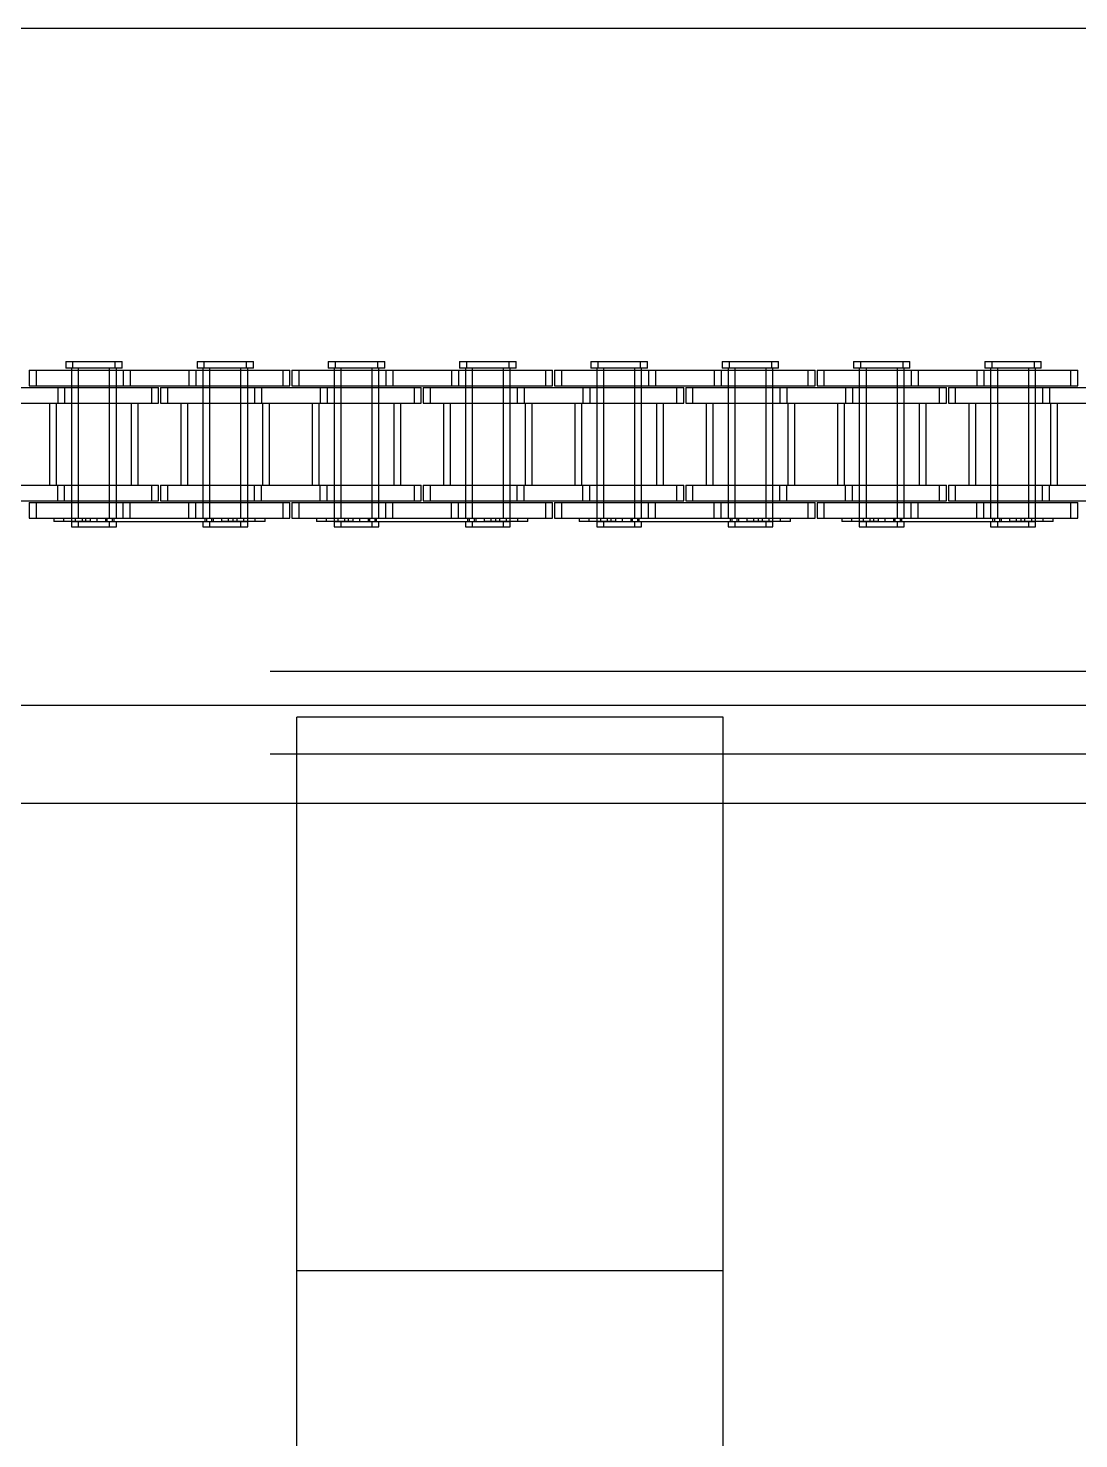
# Model space of a CAD drawing. Header units: metres. Extents: x 0 to 21025, y 0 to 14850.
# Drawn here: x 4942.5 to 5044.1, y 8985.2 to 9121.6 of the extents above; entities that cross this region are included whole.
import ezdxf

# ---------------------------------------------------------------- set-up
doc = ezdxf.new("R2010")
doc.units = ezdxf.units.M
doc.header["$LTSCALE"] = 25
doc.linetypes.add('HIDDEN2', pattern=[4.7625, 3.175, -1.5875])
for name, color, linetype in [('SL1', 8, 'Continuous'), ('SL4', 4, 'Continuous'), ('ST1', 7, 'HIDDEN2')]:
    doc.layers.add(name, color=color, linetype=linetype)

msp = doc.modelspace()

# ---------------------------------------------------------------- linework, layer by layer
at = {"layer": 'SL1'}
for p, q in [((4968.482, 8572.813), (4968.482, 9054.954)), ((5009.718, 9054.954), (4968.482, 9054.954)), ((5009.718, 8572.813), (5009.718, 9054.954)), ((5009.718, 9001.418), (4968.482, 9001.418))]:
    msp.add_line(p, q, dxfattribs=at)
at = {"layer": 'SL4'}
for p, q in [((4878.736, 9121.619), (5668.493, 9121.619)), ((4878.736, 9056.144), (5668.499, 9056.144)), ((5828.739, 9046.619), (4878.736, 9046.619))]:
    msp.add_line(p, q, dxfattribs=at)
at = {"layer": 'ST1'}
for p, q in [((4942.615, 9088.541), (4951.71, 9088.541)), ((4942.615, 9088.541), (4942.615, 9087.021)), ((4943.27, 9088.541), (4943.27, 9087.021)), ((4946.136, 9089.384), (4950.933, 9089.384)), ((4946.136, 9089.384), (4946.136, 9088.725)), ((4950.933, 9088.725), (4946.136, 9088.725)), ((4946.69, 9088.725), (4946.69, 9074.227)), ((4946.69, 9088.541), (4946.69, 9087.021)), ((4946.791, 9089.384), (4946.791, 9088.725)), ((4947.345, 9088.725), (4947.345, 9074.227)), ((4947.345, 9088.541), (4947.345, 9087.021)), ((4950.38, 9074.227), (4950.38, 9088.725)), ((4950.38, 9087.021), (4950.38, 9088.541)), ((4950.933, 9089.384), (4951.588, 9089.384)), ((4950.933, 9088.725), (4950.933, 9089.384)), ((4951.588, 9088.725), (4950.933, 9088.725)), ((4951.035, 9074.227), (4951.035, 9088.725)), ((4951.035, 9087.021), (4951.035, 9088.541)), ((4951.588, 9088.725), (4951.588, 9089.384)), ((4951.71, 9088.541), (4951.71, 9087.021)), ((4951.71, 9088.541), (4958.06, 9088.541)), ((4952.365, 9088.541), (4952.365, 9087.021)), ((4958.06, 9088.541), (4958.06, 9087.021)), ((4958.06, 9088.541), (4967.155, 9088.541)), ((4958.715, 9088.541), (4958.715, 9087.021)), ((4958.836, 9089.384), (4963.633, 9089.384)), ((4958.836, 9089.384), (4958.836, 9088.725)), ((4963.633, 9088.725), (4958.836, 9088.725)), ((4959.39, 9088.725), (4959.39, 9074.227)), ((4959.39, 9088.541), (4959.39, 9087.021)), ((4959.491, 9089.384), (4959.491, 9088.725)), ((4960.045, 9088.725), (4960.045, 9074.227)), ((4960.045, 9088.541), (4960.045, 9087.021)), ((4963.08, 9074.227), (4963.08, 9088.725)), ((4963.08, 9087.021), (4963.08, 9088.541)), ((4963.633, 9089.384), (4964.288, 9089.384)), ((4963.633, 9088.725), (4963.633, 9089.384)), ((4964.288, 9088.725), (4963.633, 9088.725)), ((4963.735, 9074.227), (4963.735, 9088.725)), ((4963.735, 9087.021), (4963.735, 9088.541)), ((4964.288, 9088.725), (4964.288, 9089.384)), ((4967.155, 9088.541), (4967.81, 9088.541)), ((4967.155, 9087.021), (4967.155, 9088.541)), ((4967.81, 9087.021), (4967.81, 9088.541)), ((4968.015, 9088.541), (4977.11, 9088.541)), ((4968.015, 9088.541), (4968.015, 9087.021)), ((4968.67, 9088.541), (4968.67, 9087.021)), ((4971.536, 9089.384), (4976.333, 9089.384)), ((4971.536, 9089.384), (4971.536, 9088.725)), ((4976.333, 9088.725), (4971.536, 9088.725)), ((4972.09, 9088.725), (4972.09, 9074.227)), ((4972.09, 9088.541), (4972.09, 9087.021)), ((4972.191, 9089.384), (4972.191, 9088.725)), ((4972.745, 9088.725), (4972.745, 9074.227)), ((4972.745, 9088.541), (4972.745, 9087.021)), ((4975.78, 9074.227), (4975.78, 9088.725)), ((4975.78, 9087.021), (4975.78, 9088.541)), ((4976.333, 9089.384), (4976.988, 9089.384)), ((4976.333, 9088.725), (4976.333, 9089.384)), ((4976.988, 9088.725), (4976.333, 9088.725)), ((4976.435, 9074.227), (4976.435, 9088.725)), ((4976.435, 9087.021), (4976.435, 9088.541)), ((4976.988, 9088.725), (4976.988, 9089.384)), ((4977.11, 9088.541), (4977.11, 9087.021)), ((4977.11, 9088.541), (4983.46, 9088.541)), ((4977.765, 9088.541), (4977.765, 9087.021)), ((4983.46, 9088.541), (4983.46, 9087.021)), ((4983.46, 9088.541), (4992.555, 9088.541)), ((4984.115, 9088.541), (4984.115, 9087.021)), ((4984.236, 9089.384), (4989.033, 9089.384)), ((4984.236, 9089.384), (4984.236, 9088.725)), ((4989.033, 9088.725), (4984.236, 9088.725)), ((4984.79, 9088.725), (4984.79, 9074.227)), ((4984.79, 9088.541), (4984.79, 9087.021)), ((4984.891, 9089.384), (4984.891, 9088.725)), ((4985.445, 9088.725), (4985.445, 9074.227)), ((4985.445, 9088.541), (4985.445, 9087.021)), ((4988.48, 9074.227), (4988.48, 9088.725)), ((4988.48, 9087.021), (4988.48, 9088.541)), ((4989.033, 9089.384), (4989.688, 9089.384)), ((4989.033, 9088.725), (4989.033, 9089.384)), ((4989.688, 9088.725), (4989.033, 9088.725)), ((4989.135, 9074.227), (4989.135, 9088.725)), ((4989.135, 9087.021), (4989.135, 9088.541)), ((4989.688, 9088.725), (4989.688, 9089.384)), ((4992.555, 9088.541), (4993.21, 9088.541)), ((4992.555, 9087.021), (4992.555, 9088.541)), ((4993.21, 9087.021), (4993.21, 9088.541)), ((4993.415, 9088.541), (5002.51, 9088.541)), ((4993.415, 9088.541), (4993.415, 9087.021)), ((4994.07, 9088.541), (4994.07, 9087.021)), ((4996.936, 9089.384), (5001.733, 9089.384)), ((4996.936, 9089.384), (4996.936, 9088.725)), ((5001.733, 9088.725), (4996.936, 9088.725)), ((4997.49, 9088.725), (4997.49, 9074.227)), ((4997.49, 9088.541), (4997.49, 9087.021)), ((4997.591, 9089.384), (4997.591, 9088.725)), ((4998.145, 9088.725), (4998.145, 9074.227)), ((4998.145, 9088.541), (4998.145, 9087.021)), ((5001.18, 9074.227), (5001.18, 9088.725)), ((5001.18, 9087.021), (5001.18, 9088.541)), ((5001.733, 9089.384), (5002.388, 9089.384)), ((5001.733, 9088.725), (5001.733, 9089.384)), ((5002.388, 9088.725), (5001.733, 9088.725)), ((5001.835, 9074.227), (5001.835, 9088.725)), ((5001.835, 9087.021), (5001.835, 9088.541)), ((5002.388, 9088.725), (5002.388, 9089.384)), ((5002.51, 9088.541), (5002.51, 9087.021)), ((5002.51, 9088.541), (5008.86, 9088.541)), ((5003.165, 9088.541), (5003.165, 9087.021)), ((5008.86, 9088.541), (5008.86, 9087.021)), ((5008.86, 9088.541), (5017.955, 9088.541)), ((5009.515, 9088.541), (5009.515, 9087.021)), ((5009.636, 9089.384), (5014.433, 9089.384)), ((5009.636, 9089.384), (5009.636, 9088.725)), ((5014.433, 9088.725), (5009.636, 9088.725)), ((5010.189, 9088.725), (5010.189, 9074.227)), ((5010.189, 9088.541), (5010.189, 9087.021)), ((5010.291, 9089.384), (5010.291, 9088.725)), ((5010.845, 9088.725), (5010.845, 9074.227)), ((5010.845, 9088.541), (5010.845, 9087.021)), ((5013.879, 9074.227), (5013.879, 9088.725)), ((5013.879, 9087.021), (5013.879, 9088.541)), ((5014.433, 9089.384), (5015.088, 9089.384)), ((5014.433, 9088.725), (5014.433, 9089.384)), ((5015.088, 9088.725), (5014.433, 9088.725)), ((5014.535, 9074.227), (5014.535, 9088.725)), ((5014.535, 9087.021), (5014.535, 9088.541)), ((5015.088, 9088.725), (5015.088, 9089.384)), ((5017.955, 9088.541), (5018.61, 9088.541)), ((5017.955, 9087.021), (5017.955, 9088.541)), ((5018.61, 9087.021), (5018.61, 9088.541)), ((5018.814, 9088.541), (5027.909, 9088.541)), ((5018.814, 9088.541), (5018.814, 9087.021)), ((5019.47, 9088.541), (5019.47, 9087.021)), ((5022.336, 9089.384), (5027.133, 9089.384)), ((5022.336, 9089.384), (5022.336, 9088.725)), ((5027.133, 9088.725), (5022.336, 9088.725)), ((5022.889, 9088.725), (5022.889, 9074.227)), ((5022.889, 9088.541), (5022.889, 9087.021)), ((5022.991, 9089.384), (5022.991, 9088.725)), ((5023.545, 9088.725), (5023.545, 9074.227)), ((5023.545, 9088.541), (5023.545, 9087.021)), ((5026.579, 9074.227), (5026.579, 9088.725)), ((5026.579, 9087.021), (5026.579, 9088.541)), ((5027.133, 9089.384), (5027.788, 9089.384)), ((5027.133, 9088.725), (5027.133, 9089.384)), ((5027.788, 9088.725), (5027.133, 9088.725)), ((5027.235, 9074.227), (5027.235, 9088.725)), ((5027.235, 9087.021), (5027.235, 9088.541)), ((5027.788, 9088.725), (5027.788, 9089.384)), ((5027.909, 9088.541), (5027.909, 9087.021)), ((5027.909, 9088.541), (5034.259, 9088.541)), ((5028.565, 9088.541), (5028.565, 9087.021)), ((5034.259, 9088.541), (5034.259, 9087.021)), ((5034.259, 9088.541), (5043.354, 9088.541)), ((5034.915, 9088.541), (5034.915, 9087.021)), ((5035.036, 9089.384), (5039.833, 9089.384)), ((5035.036, 9089.384), (5035.036, 9088.725)), ((5039.833, 9088.725), (5035.036, 9088.725)), ((5035.589, 9088.725), (5035.589, 9074.227)), ((5035.589, 9088.541), (5035.589, 9087.021)), ((5035.691, 9089.384), (5035.691, 9088.725)), ((5036.245, 9088.725), (5036.245, 9074.227)), ((5036.245, 9088.541), (5036.245, 9087.021)), ((5039.279, 9074.227), (5039.279, 9088.725)), ((5039.279, 9087.021), (5039.279, 9088.541)), ((5039.833, 9089.384), (5040.488, 9089.384)), ((5039.833, 9088.725), (5039.833, 9089.384)), ((5040.488, 9088.725), (5039.833, 9088.725)), ((5039.935, 9074.227), (5039.935, 9088.725)), ((5039.935, 9087.021), (5039.935, 9088.541)), ((5040.488, 9088.725), (5040.488, 9089.384)), ((5043.354, 9088.541), (5044.01, 9088.541)), ((5043.354, 9087.021), (5043.354, 9088.541)), ((5044.01, 9087.021), (5044.01, 9088.541)), ((4942.615, 9087.021), (4951.71, 9087.021)), ((4951.71, 9087.021), (4958.06, 9087.021)), ((4958.06, 9087.021), (4967.155, 9087.021)), ((4967.155, 9087.021), (4967.81, 9087.021)), ((4968.015, 9087.021), (4977.11, 9087.021)), ((4977.11, 9087.021), (4983.46, 9087.021)), ((4983.46, 9087.021), (4992.555, 9087.021)), ((4992.555, 9087.021), (4993.21, 9087.021)), ((4993.415, 9087.021), (5002.51, 9087.021)), ((5002.51, 9087.021), (5008.86, 9087.021)), ((5008.86, 9087.021), (5017.955, 9087.021)), ((5017.955, 9087.021), (5018.61, 9087.021)), ((5018.814, 9087.021), (5027.909, 9087.021)), ((5027.909, 9087.021), (5034.259, 9087.021)), ((5034.259, 9087.021), (5043.354, 9087.021)), ((5043.354, 9087.021), (5044.01, 9087.021)), ((4939.01, 9086.869), (4945.36, 9086.869)), ((4945.36, 9086.869), (4945.36, 9085.349)), ((4945.36, 9086.869), (4954.455, 9086.869)), ((4946.015, 9086.869), (4946.015, 9085.349)), ((4946.69, 9086.869), (4946.69, 9085.349)), ((4947.345, 9086.869), (4947.345, 9085.349)), ((4950.38, 9085.349), (4950.38, 9086.869)), ((4951.035, 9085.349), (4951.035, 9086.869)), ((4954.455, 9086.869), (4955.11, 9086.869)), ((4954.455, 9085.349), (4954.455, 9086.869)), ((4955.11, 9085.349), (4955.11, 9086.869)), ((4955.315, 9086.869), (4964.41, 9086.869)), ((4955.315, 9086.869), (4955.315, 9085.349)), ((4955.97, 9086.869), (4955.97, 9085.349)), ((4959.39, 9086.869), (4959.39, 9085.349)), ((4960.045, 9086.869), (4960.045, 9085.349)), ((4963.08, 9085.349), (4963.08, 9086.869)), ((4963.735, 9085.349), (4963.735, 9086.869)), ((4964.41, 9086.869), (4964.41, 9085.349)), ((4964.41, 9086.869), (4970.76, 9086.869)), ((4965.065, 9086.869), (4965.065, 9085.349)), ((4970.76, 9086.869), (4970.76, 9085.349)), ((4970.76, 9086.869), (4979.855, 9086.869)), ((4971.415, 9086.869), (4971.415, 9085.349)), ((4972.09, 9086.869), (4972.09, 9085.349)), ((4972.745, 9086.869), (4972.745, 9085.349)), ((4975.78, 9085.349), (4975.78, 9086.869)), ((4976.435, 9085.349), (4976.435, 9086.869)), ((4979.855, 9086.869), (4980.51, 9086.869)), ((4979.855, 9085.349), (4979.855, 9086.869)), ((4980.51, 9085.349), (4980.51, 9086.869)), ((4980.715, 9086.869), (4989.81, 9086.869)), ((4980.715, 9086.869), (4980.715, 9085.349)), ((4981.37, 9086.869), (4981.37, 9085.349)), ((4984.79, 9086.869), (4984.79, 9085.349)), ((4985.445, 9086.869), (4985.445, 9085.349)), ((4988.48, 9085.349), (4988.48, 9086.869)), ((4989.135, 9085.349), (4989.135, 9086.869)), ((4989.81, 9086.869), (4989.81, 9085.349)), ((4989.81, 9086.869), (4996.16, 9086.869)), ((4990.465, 9086.869), (4990.465, 9085.349)), ((4996.16, 9086.869), (4996.16, 9085.349)), ((4996.16, 9086.869), (5005.255, 9086.869)), ((4996.815, 9086.869), (4996.815, 9085.349)), ((4997.49, 9086.869), (4997.49, 9085.349)), ((4998.145, 9086.869), (4998.145, 9085.349)), ((5001.18, 9085.349), (5001.18, 9086.869)), ((5001.835, 9085.349), (5001.835, 9086.869)), ((5005.255, 9086.869), (5005.91, 9086.869)), ((5005.255, 9085.349), (5005.255, 9086.869)), ((5005.91, 9085.349), (5005.91, 9086.869)), ((5006.114, 9086.869), (5015.209, 9086.869)), ((5006.114, 9086.869), (5006.114, 9085.349)), ((5006.77, 9086.869), (5006.77, 9085.349)), ((5010.189, 9086.869), (5010.189, 9085.349)), ((5010.845, 9086.869), (5010.845, 9085.349)), ((5013.879, 9085.349), (5013.879, 9086.869)), ((5014.535, 9085.349), (5014.535, 9086.869)), ((5015.209, 9086.869), (5015.209, 9085.349)), ((5015.209, 9086.869), (5021.559, 9086.869)), ((5015.865, 9086.869), (5015.865, 9085.349)), ((5021.559, 9086.869), (5021.559, 9085.349)), ((5021.559, 9086.869), (5030.654, 9086.869)), ((5022.215, 9086.869), (5022.215, 9085.349)), ((5022.889, 9086.869), (5022.889, 9085.349)), ((5023.545, 9086.869), (5023.545, 9085.349)), ((5026.579, 9085.349), (5026.579, 9086.869)), ((5027.235, 9085.349), (5027.235, 9086.869)), ((5030.654, 9086.869), (5031.31, 9086.869)), ((5030.654, 9085.349), (5030.654, 9086.869)), ((5031.31, 9085.349), (5031.31, 9086.869)), ((5031.514, 9086.869), (5040.609, 9086.869)), ((5031.514, 9086.869), (5031.514, 9085.349)), ((5032.17, 9086.869), (5032.17, 9085.349)), ((5035.589, 9086.869), (5035.589, 9085.349)), ((5036.245, 9086.869), (5036.245, 9085.349)), ((5039.279, 9085.349), (5039.279, 9086.869)), ((5039.935, 9085.349), (5039.935, 9086.869)), ((5040.609, 9086.869), (5040.609, 9085.349)), ((5040.609, 9086.869), (5046.959, 9086.869)), ((5041.265, 9086.869), (5041.265, 9085.349)), ((4939.01, 9085.349), (4945.36, 9085.349)), ((4944.575, 9085.349), (4944.575, 9077.419)), ((4945.23, 9085.349), (4945.23, 9077.419)), ((4945.36, 9085.349), (4954.455, 9085.349)), ((4946.69, 9085.349), (4946.69, 9077.419)), ((4947.345, 9085.349), (4947.345, 9077.419)), ((4950.38, 9077.419), (4950.38, 9085.349)), ((4951.035, 9077.419), (4951.035, 9085.349)), ((4952.495, 9077.419), (4952.495, 9085.349)), ((4953.15, 9077.419), (4953.15, 9085.349)), ((4954.455, 9085.349), (4955.11, 9085.349)), ((4955.315, 9085.349), (4964.41, 9085.349)), ((4957.275, 9085.349), (4957.275, 9077.419)), ((4957.93, 9085.349), (4957.93, 9077.419)), ((4959.39, 9085.349), (4959.39, 9077.419)), ((4960.045, 9085.349), (4960.045, 9077.419)), ((4963.08, 9077.419), (4963.08, 9085.349)), ((4963.735, 9077.419), (4963.735, 9085.349)), ((4964.41, 9085.349), (4970.76, 9085.349)), ((4965.195, 9077.419), (4965.195, 9085.349)), ((4965.85, 9077.419), (4965.85, 9085.349)), ((4969.975, 9085.349), (4969.975, 9077.419)), ((4970.63, 9085.349), (4970.63, 9077.419)), ((4970.76, 9085.349), (4979.855, 9085.349)), ((4972.09, 9085.349), (4972.09, 9077.419)), ((4972.745, 9085.349), (4972.745, 9077.419)), ((4975.78, 9077.419), (4975.78, 9085.349)), ((4976.435, 9077.419), (4976.435, 9085.349)), ((4977.895, 9077.419), (4977.895, 9085.349)), ((4978.55, 9077.419), (4978.55, 9085.349)), ((4979.855, 9085.349), (4980.51, 9085.349)), ((4980.715, 9085.349), (4989.81, 9085.349)), ((4982.675, 9085.349), (4982.675, 9077.419)), ((4983.33, 9085.349), (4983.33, 9077.419)), ((4984.79, 9085.349), (4984.79, 9077.419)), ((4985.445, 9085.349), (4985.445, 9077.419)), ((4988.48, 9077.419), (4988.48, 9085.349)), ((4989.135, 9077.419), (4989.135, 9085.349)), ((4989.81, 9085.349), (4996.16, 9085.349)), ((4990.595, 9077.419), (4990.595, 9085.349)), ((4991.25, 9077.419), (4991.25, 9085.349)), ((4995.375, 9085.349), (4995.375, 9077.419)), ((4996.03, 9085.349), (4996.03, 9077.419)), ((4996.16, 9085.349), (5005.255, 9085.349)), ((4997.49, 9085.349), (4997.49, 9077.419)), ((4998.145, 9085.349), (4998.145, 9077.419)), ((5001.18, 9077.419), (5001.18, 9085.349)), ((5001.835, 9077.419), (5001.835, 9085.349)), ((5003.295, 9077.419), (5003.295, 9085.349)), ((5003.95, 9077.419), (5003.95, 9085.349)), ((5005.255, 9085.349), (5005.91, 9085.349)), ((5006.114, 9085.349), (5015.209, 9085.349)), ((5008.074, 9085.349), (5008.074, 9077.419)), ((5008.73, 9085.349), (5008.73, 9077.419)), ((5010.189, 9085.349), (5010.189, 9077.419)), ((5010.845, 9085.349), (5010.845, 9077.419)), ((5013.879, 9077.419), (5013.879, 9085.349)), ((5014.535, 9077.419), (5014.535, 9085.349)), ((5015.209, 9085.349), (5021.559, 9085.349)), ((5015.994, 9077.419), (5015.994, 9085.349)), ((5016.65, 9077.419), (5016.65, 9085.349)), ((5020.774, 9085.349), (5020.774, 9077.419)), ((5021.43, 9085.349), (5021.43, 9077.419)), ((5021.559, 9085.349), (5030.654, 9085.349)), ((5022.889, 9085.349), (5022.889, 9077.419)), ((5023.545, 9085.349), (5023.545, 9077.419)), ((5026.579, 9077.419), (5026.579, 9085.349)), ((5027.235, 9077.419), (5027.235, 9085.349)), ((5028.694, 9077.419), (5028.694, 9085.349)), ((5029.35, 9077.419), (5029.35, 9085.349)), ((5030.654, 9085.349), (5031.31, 9085.349)), ((5031.514, 9085.349), (5040.609, 9085.349)), ((5033.474, 9085.349), (5033.474, 9077.419)), ((5034.13, 9085.349), (5034.13, 9077.419)), ((5035.589, 9085.349), (5035.589, 9077.419)), ((5036.245, 9085.349), (5036.245, 9077.419)), ((5039.279, 9077.419), (5039.279, 9085.349)), ((5039.935, 9077.419), (5039.935, 9085.349)), ((5040.609, 9085.349), (5046.959, 9085.349)), ((5041.394, 9077.419), (5041.394, 9085.349)), ((5042.05, 9077.419), (5042.05, 9085.349)), ((4939.01, 9077.419), (4945.36, 9077.419)), ((4945.36, 9075.899), (4945.36, 9077.419)), ((4945.36, 9077.419), (4954.455, 9077.419)), ((4946.015, 9075.899), (4946.015, 9077.419)), ((4946.69, 9077.419), (4946.69, 9075.899)), ((4947.345, 9077.419), (4947.345, 9075.899)), ((4950.38, 9075.899), (4950.38, 9077.419)), ((4951.035, 9075.899), (4951.035, 9077.419)), ((4954.455, 9077.419), (4955.11, 9077.419)), ((4954.455, 9075.899), (4954.455, 9077.419)), ((4955.11, 9075.899), (4955.11, 9077.419)), ((4955.315, 9077.419), (4964.41, 9077.419)), ((4955.315, 9077.419), (4955.315, 9075.899)), ((4955.97, 9077.419), (4955.97, 9075.899)), ((4959.39, 9077.419), (4959.39, 9075.899)), ((4960.045, 9077.419), (4960.045, 9075.899)), ((4963.08, 9075.899), (4963.08, 9077.419)), ((4963.735, 9075.899), (4963.735, 9077.419)), ((4964.41, 9075.899), (4964.41, 9077.419)), ((4964.41, 9077.419), (4970.76, 9077.419)), ((4965.065, 9075.899), (4965.065, 9077.419)), ((4970.76, 9075.899), (4970.76, 9077.419)), ((4970.76, 9077.419), (4979.855, 9077.419)), ((4971.415, 9075.899), (4971.415, 9077.419)), ((4972.09, 9077.419), (4972.09, 9075.899)), ((4972.745, 9077.419), (4972.745, 9075.899)), ((4975.78, 9075.899), (4975.78, 9077.419)), ((4976.435, 9075.899), (4976.435, 9077.419)), ((4979.855, 9077.419), (4980.51, 9077.419)), ((4979.855, 9075.899), (4979.855, 9077.419)), ((4980.51, 9075.899), (4980.51, 9077.419)), ((4980.715, 9077.419), (4989.81, 9077.419)), ((4980.715, 9077.419), (4980.715, 9075.899)), ((4981.37, 9077.419), (4981.37, 9075.899)), ((4984.79, 9077.419), (4984.79, 9075.899)), ((4985.445, 9077.419), (4985.445, 9075.899)), ((4988.48, 9075.899), (4988.48, 9077.419)), ((4989.135, 9075.899), (4989.135, 9077.419)), ((4989.81, 9075.899), (4989.81, 9077.419)), ((4989.81, 9077.419), (4996.16, 9077.419)), ((4990.465, 9075.899), (4990.465, 9077.419)), ((4996.16, 9075.899), (4996.16, 9077.419)), ((4996.16, 9077.419), (5005.255, 9077.419)), ((4996.815, 9075.899), (4996.815, 9077.419)), ((4997.49, 9077.419), (4997.49, 9075.899)), ((4998.145, 9077.419), (4998.145, 9075.899)), ((5001.18, 9075.899), (5001.18, 9077.419)), ((5001.835, 9075.899), (5001.835, 9077.419)), ((5005.255, 9077.419), (5005.91, 9077.419)), ((5005.255, 9075.899), (5005.255, 9077.419)), ((5005.91, 9075.899), (5005.91, 9077.419)), ((5006.114, 9077.419), (5015.209, 9077.419)), ((5006.114, 9077.419), (5006.114, 9075.899)), ((5006.77, 9077.419), (5006.77, 9075.899)), ((5010.189, 9077.419), (5010.189, 9075.899)), ((5010.845, 9077.419), (5010.845, 9075.899)), ((5013.879, 9075.899), (5013.879, 9077.419)), ((5014.535, 9075.899), (5014.535, 9077.419)), ((5015.209, 9075.899), (5015.209, 9077.419)), ((5015.209, 9077.419), (5021.559, 9077.419)), ((5015.865, 9075.899), (5015.865, 9077.419)), ((5021.559, 9075.899), (5021.559, 9077.419)), ((5021.559, 9077.419), (5030.654, 9077.419)), ((5022.215, 9075.899), (5022.215, 9077.419)), ((5022.889, 9077.419), (5022.889, 9075.899)), ((5023.545, 9077.419), (5023.545, 9075.899)), ((5026.579, 9075.899), (5026.579, 9077.419)), ((5027.235, 9075.899), (5027.235, 9077.419)), ((5030.654, 9077.419), (5031.31, 9077.419)), ((5030.654, 9075.899), (5030.654, 9077.419)), ((5031.31, 9075.899), (5031.31, 9077.419)), ((5031.514, 9077.419), (5040.609, 9077.419)), ((5031.514, 9077.419), (5031.514, 9075.899)), ((5032.17, 9077.419), (5032.17, 9075.899)), ((5035.589, 9077.419), (5035.589, 9075.899)), ((5036.245, 9077.419), (5036.245, 9075.899)), ((5039.279, 9075.899), (5039.279, 9077.419)), ((5039.935, 9075.899), (5039.935, 9077.419)), ((5040.609, 9075.899), (5040.609, 9077.419)), ((5040.609, 9077.419), (5046.959, 9077.419)), ((5041.265, 9075.899), (5041.265, 9077.419)), ((4939.01, 9075.899), (4945.36, 9075.899)), ((4942.615, 9075.747), (4951.71, 9075.747)), ((4942.615, 9075.747), (4942.615, 9074.227)), ((4943.27, 9075.747), (4943.27, 9074.227)), ((4945.36, 9075.899), (4954.455, 9075.899)), ((4946.69, 9075.747), (4946.69, 9073.894)), ((4947.345, 9075.747), (4947.345, 9074.227)), ((4950.38, 9074.227), (4950.38, 9075.747)), ((4951.035, 9074.227), (4951.035, 9075.747)), ((4951.71, 9074.227), (4951.71, 9075.747)), ((4951.71, 9075.747), (4958.06, 9075.747)), ((4952.365, 9074.227), (4952.365, 9075.747)), ((4954.455, 9075.899), (4955.11, 9075.899)), ((4955.315, 9075.899), (4964.41, 9075.899)), ((4958.06, 9074.227), (4958.06, 9075.747)), ((4958.06, 9075.747), (4967.155, 9075.747)), ((4958.715, 9074.227), (4958.715, 9075.747)), ((4959.39, 9075.747), (4959.39, 9074.227)), ((4960.045, 9075.747), (4960.045, 9074.227)), ((4963.08, 9074.227), (4963.08, 9075.747)), ((4963.735, 9073.894), (4963.735, 9075.747)), ((4964.41, 9075.899), (4970.76, 9075.899)), ((4967.155, 9075.747), (4967.81, 9075.747)), ((4967.155, 9074.227), (4967.155, 9075.747)), ((4967.81, 9074.227), (4967.81, 9075.747)), ((4968.015, 9075.747), (4977.11, 9075.747)), ((4968.015, 9075.747), (4968.015, 9074.227)), ((4968.67, 9075.747), (4968.67, 9074.227)), ((4970.76, 9075.899), (4979.855, 9075.899)), ((4972.09, 9075.747), (4972.09, 9073.894)), ((4972.745, 9075.747), (4972.745, 9074.227)), ((4975.78, 9074.227), (4975.78, 9075.747)), ((4976.435, 9074.227), (4976.435, 9075.747)), ((4977.11, 9074.227), (4977.11, 9075.747)), ((4977.11, 9075.747), (4983.46, 9075.747)), ((4977.765, 9074.227), (4977.765, 9075.747)), ((4979.855, 9075.899), (4980.51, 9075.899)), ((4980.715, 9075.899), (4989.81, 9075.899)), ((4983.46, 9074.227), (4983.46, 9075.747)), ((4983.46, 9075.747), (4992.555, 9075.747)), ((4984.115, 9074.227), (4984.115, 9075.747)), ((4984.79, 9075.747), (4984.79, 9074.227)), ((4985.445, 9075.747), (4985.445, 9074.227)), ((4988.48, 9074.227), (4988.48, 9075.747)), ((4989.135, 9073.894), (4989.135, 9075.747)), ((4989.81, 9075.899), (4996.16, 9075.899)), ((4992.555, 9075.747), (4993.21, 9075.747)), ((4992.555, 9074.227), (4992.555, 9075.747)), ((4993.21, 9074.227), (4993.21, 9075.747)), ((4993.415, 9075.747), (5002.51, 9075.747)), ((4993.415, 9075.747), (4993.415, 9074.227)), ((4994.07, 9075.747), (4994.07, 9074.227)), ((4996.16, 9075.899), (5005.255, 9075.899)), ((4997.49, 9075.747), (4997.49, 9073.894)), ((4998.145, 9075.747), (4998.145, 9074.227)), ((5001.18, 9074.227), (5001.18, 9075.747)), ((5001.835, 9074.227), (5001.835, 9075.747)), ((5002.51, 9074.227), (5002.51, 9075.747)), ((5002.51, 9075.747), (5008.86, 9075.747)), ((5003.165, 9074.227), (5003.165, 9075.747)), ((5005.255, 9075.899), (5005.91, 9075.899)), ((5006.114, 9075.899), (5015.209, 9075.899)), ((5008.86, 9074.227), (5008.86, 9075.747)), ((5008.86, 9075.747), (5017.955, 9075.747)), ((5009.515, 9074.227), (5009.515, 9075.747)), ((5010.189, 9075.747), (5010.189, 9074.227)), ((5010.845, 9075.747), (5010.845, 9074.227)), ((5013.879, 9074.227), (5013.879, 9075.747)), ((5014.535, 9073.894), (5014.535, 9075.747)), ((5015.209, 9075.899), (5021.559, 9075.899)), ((5017.955, 9075.747), (5018.61, 9075.747)), ((5017.955, 9074.227), (5017.955, 9075.747)), ((5018.61, 9074.227), (5018.61, 9075.747)), ((5018.814, 9075.747), (5027.909, 9075.747)), ((5018.814, 9075.747), (5018.814, 9074.227)), ((5019.47, 9075.747), (5019.47, 9074.227)), ((5021.559, 9075.899), (5030.654, 9075.899)), ((5022.889, 9075.747), (5022.889, 9073.894)), ((5023.545, 9075.747), (5023.545, 9074.227)), ((5026.579, 9074.227), (5026.579, 9075.747)), ((5027.235, 9074.227), (5027.235, 9075.747)), ((5027.909, 9074.227), (5027.909, 9075.747)), ((5027.909, 9075.747), (5034.259, 9075.747)), ((5028.565, 9074.227), (5028.565, 9075.747)), ((5030.654, 9075.899), (5031.31, 9075.899)), ((5031.514, 9075.899), (5040.609, 9075.899)), ((5034.259, 9074.227), (5034.259, 9075.747)), ((5034.259, 9075.747), (5043.354, 9075.747)), ((5034.915, 9074.227), (5034.915, 9075.747)), ((5035.589, 9075.747), (5035.589, 9074.227)), ((5036.245, 9075.747), (5036.245, 9074.227)), ((5039.279, 9074.227), (5039.279, 9075.747)), ((5039.935, 9073.894), (5039.935, 9075.747)), ((5040.609, 9075.899), (5046.959, 9075.899)), ((5043.354, 9075.747), (5044.01, 9075.747)), ((5043.354, 9074.227), (5043.354, 9075.747)), ((5044.01, 9074.227), (5044.01, 9075.747)), ((4942.615, 9074.227), (4951.71, 9074.227)), ((4944.983, 9074.227), (4944.983, 9073.894)), ((4948.535, 9073.894), (4944.983, 9073.894)), ((4945.959, 9073.894), (4945.959, 9074.227)), ((4950.38, 9073.858), (4946.69, 9073.858)), ((4946.69, 9073.858), (4946.69, 9073.384)), ((4946.69, 9073.384), (4950.38, 9073.384)), ((4947.059, 9074.227), (4947.059, 9073.858)), ((4947.345, 9073.858), (4947.345, 9073.384)), ((4947.714, 9074.227), (4947.714, 9073.858)), ((4948.083, 9073.894), (4948.083, 9074.227)), ((4948.535, 9073.894), (4948.535, 9074.227)), ((4948.535, 9073.894), (4961.235, 9073.894)), ((4949.19, 9073.894), (4949.19, 9074.227)), ((4950.011, 9073.858), (4950.011, 9074.227)), ((4950.154, 9073.894), (4950.154, 9074.227)), ((4951.035, 9073.858), (4950.38, 9073.858)), ((4950.38, 9073.384), (4950.38, 9073.858)), ((4950.38, 9073.384), (4951.035, 9073.384)), ((4950.666, 9073.858), (4950.666, 9074.227)), ((4950.809, 9073.894), (4950.809, 9074.227)), ((4951.035, 9073.384), (4951.035, 9073.858)), ((4951.71, 9074.227), (4958.06, 9074.227)), ((4958.06, 9074.227), (4967.155, 9074.227)), ((4963.08, 9073.858), (4959.39, 9073.858)), ((4959.39, 9073.858), (4959.39, 9073.384)), ((4959.39, 9073.384), (4963.08, 9073.384)), ((4959.616, 9073.894), (4959.616, 9074.227)), ((4959.759, 9074.227), (4959.759, 9073.858)), ((4960.045, 9073.858), (4960.045, 9073.384)), ((4960.271, 9073.894), (4960.271, 9074.227)), ((4960.414, 9074.227), (4960.414, 9073.858)), ((4961.235, 9073.894), (4961.235, 9074.227)), ((4964.465, 9073.894), (4961.235, 9073.894)), ((4961.89, 9073.894), (4961.89, 9074.227)), ((4962.342, 9073.894), (4962.342, 9074.227)), ((4962.711, 9073.858), (4962.711, 9074.227)), ((4963.735, 9073.858), (4963.08, 9073.858)), ((4963.08, 9073.384), (4963.08, 9073.858)), ((4963.08, 9073.384), (4963.735, 9073.384)), ((4963.366, 9073.858), (4963.366, 9074.227)), ((4963.735, 9073.384), (4963.735, 9073.858)), ((4964.465, 9073.894), (4964.465, 9074.227)), ((4965.442, 9073.894), (4964.465, 9073.894)), ((4965.442, 9073.894), (4965.442, 9074.227)), ((4967.155, 9074.227), (4967.81, 9074.227)), ((4968.015, 9074.227), (4977.11, 9074.227)), ((4970.383, 9074.227), (4970.383, 9073.894)), ((4973.935, 9073.894), (4970.383, 9073.894)), ((4971.359, 9073.894), (4971.359, 9074.227)), ((4975.78, 9073.858), (4972.09, 9073.858)), ((4972.09, 9073.858), (4972.09, 9073.384)), ((4972.09, 9073.384), (4975.78, 9073.384)), ((4972.459, 9074.227), (4972.459, 9073.858)), ((4972.745, 9073.858), (4972.745, 9073.384)), ((4973.114, 9074.227), (4973.114, 9073.858)), ((4973.483, 9073.894), (4973.483, 9074.227)), ((4973.935, 9073.894), (4973.935, 9074.227)), ((4973.935, 9073.894), (4986.635, 9073.894)), ((4974.59, 9073.894), (4974.59, 9074.227)), ((4975.411, 9073.858), (4975.411, 9074.227)), ((4975.554, 9073.894), (4975.554, 9074.227)), ((4976.435, 9073.858), (4975.78, 9073.858)), ((4975.78, 9073.384), (4975.78, 9073.858)), ((4975.78, 9073.384), (4976.435, 9073.384)), ((4976.066, 9073.858), (4976.066, 9074.227)), ((4976.209, 9073.894), (4976.209, 9074.227)), ((4976.435, 9073.384), (4976.435, 9073.858)), ((4977.11, 9074.227), (4983.46, 9074.227)), ((4983.46, 9074.227), (4992.555, 9074.227)), ((4988.48, 9073.858), (4984.79, 9073.858)), ((4984.79, 9073.858), (4984.79, 9073.384)), ((4984.79, 9073.384), (4988.48, 9073.384)), ((4985.016, 9073.894), (4985.016, 9074.227)), ((4985.159, 9074.227), (4985.159, 9073.858)), ((4985.445, 9073.858), (4985.445, 9073.384)), ((4985.671, 9073.894), (4985.671, 9074.227)), ((4985.814, 9074.227), (4985.814, 9073.858)), ((4986.635, 9073.894), (4986.635, 9074.227)), ((4989.865, 9073.894), (4986.635, 9073.894)), ((4987.29, 9073.894), (4987.29, 9074.227)), ((4987.742, 9073.894), (4987.742, 9074.227)), ((4988.111, 9073.858), (4988.111, 9074.227)), ((4989.135, 9073.858), (4988.48, 9073.858)), ((4988.48, 9073.384), (4988.48, 9073.858)), ((4988.48, 9073.384), (4989.135, 9073.384)), ((4988.766, 9073.858), (4988.766, 9074.227)), ((4989.135, 9073.384), (4989.135, 9073.858)), ((4989.865, 9073.894), (4989.865, 9074.227)), ((4990.842, 9073.894), (4989.865, 9073.894)), ((4990.842, 9073.894), (4990.842, 9074.227)), ((4992.555, 9074.227), (4993.21, 9074.227)), ((4993.415, 9074.227), (5002.51, 9074.227)), ((4995.783, 9074.227), (4995.783, 9073.894)), ((4999.335, 9073.894), (4995.783, 9073.894)), ((4996.759, 9073.894), (4996.759, 9074.227)), ((5001.18, 9073.858), (4997.49, 9073.858)), ((4997.49, 9073.858), (4997.49, 9073.384)), ((4997.49, 9073.384), (5001.18, 9073.384)), ((4997.859, 9074.227), (4997.859, 9073.858)), ((4998.145, 9073.858), (4998.145, 9073.384)), ((4998.514, 9074.227), (4998.514, 9073.858)), ((4998.883, 9073.894), (4998.883, 9074.227)), ((4999.335, 9073.894), (4999.335, 9074.227)), ((4999.335, 9073.894), (5012.035, 9073.894)), ((4999.99, 9073.894), (4999.99, 9074.227)), ((5000.811, 9073.858), (5000.811, 9074.227)), ((5000.954, 9073.894), (5000.954, 9074.227)), ((5001.835, 9073.858), (5001.18, 9073.858)), ((5001.18, 9073.384), (5001.18, 9073.858)), ((5001.18, 9073.384), (5001.835, 9073.384)), ((5001.466, 9073.858), (5001.466, 9074.227)), ((5001.609, 9073.894), (5001.609, 9074.227)), ((5001.835, 9073.384), (5001.835, 9073.858)), ((5002.51, 9074.227), (5008.86, 9074.227)), ((5008.86, 9074.227), (5017.955, 9074.227)), ((5013.879, 9073.858), (5010.189, 9073.858)), ((5010.189, 9073.858), (5010.189, 9073.384)), ((5010.189, 9073.384), (5013.879, 9073.384)), ((5010.415, 9073.894), (5010.415, 9074.227)), ((5010.559, 9074.227), (5010.559, 9073.858)), ((5010.845, 9073.858), (5010.845, 9073.384)), ((5011.071, 9073.894), (5011.071, 9074.227)), ((5011.214, 9074.227), (5011.214, 9073.858)), ((5012.035, 9073.894), (5012.035, 9074.227)), ((5015.265, 9073.894), (5012.035, 9073.894)), ((5012.69, 9073.894), (5012.69, 9074.227)), ((5013.142, 9073.894), (5013.142, 9074.227)), ((5013.511, 9073.858), (5013.511, 9074.227)), ((5014.535, 9073.858), (5013.879, 9073.858)), ((5013.879, 9073.384), (5013.879, 9073.858)), ((5013.879, 9073.384), (5014.535, 9073.384)), ((5014.166, 9073.858), (5014.166, 9074.227)), ((5014.535, 9073.384), (5014.535, 9073.858)), ((5015.265, 9073.894), (5015.265, 9074.227)), ((5016.242, 9073.894), (5015.265, 9073.894)), ((5016.242, 9073.894), (5016.242, 9074.227)), ((5017.955, 9074.227), (5018.61, 9074.227)), ((5018.814, 9074.227), (5027.909, 9074.227)), ((5021.182, 9074.227), (5021.182, 9073.894)), ((5024.734, 9073.894), (5021.182, 9073.894)), ((5022.159, 9073.894), (5022.159, 9074.227)), ((5026.579, 9073.858), (5022.889, 9073.858)), ((5022.889, 9073.858), (5022.889, 9073.384)), ((5022.889, 9073.384), (5026.579, 9073.384)), ((5023.258, 9074.227), (5023.258, 9073.858)), ((5023.545, 9073.858), (5023.545, 9073.384)), ((5023.914, 9074.227), (5023.914, 9073.858)), ((5024.283, 9073.894), (5024.283, 9074.227)), ((5024.734, 9073.894), (5024.734, 9074.227)), ((5024.734, 9073.894), (5037.434, 9073.894)), ((5025.39, 9073.894), (5025.39, 9074.227)), ((5026.21, 9073.858), (5026.21, 9074.227)), ((5026.354, 9073.894), (5026.354, 9074.227)), ((5027.235, 9073.858), (5026.579, 9073.858)), ((5026.579, 9073.384), (5026.579, 9073.858)), ((5026.579, 9073.384), (5027.235, 9073.384)), ((5026.866, 9073.858), (5026.866, 9074.227)), ((5027.009, 9073.894), (5027.009, 9074.227)), ((5027.235, 9073.384), (5027.235, 9073.858)), ((5027.909, 9074.227), (5034.259, 9074.227)), ((5034.259, 9074.227), (5043.354, 9074.227)), ((5039.279, 9073.858), (5035.589, 9073.858)), ((5035.589, 9073.858), (5035.589, 9073.384)), ((5035.589, 9073.384), (5039.279, 9073.384)), ((5035.815, 9073.894), (5035.815, 9074.227)), ((5035.958, 9074.227), (5035.958, 9073.858)), ((5036.245, 9073.858), (5036.245, 9073.384)), ((5036.471, 9073.894), (5036.471, 9074.227)), ((5036.614, 9074.227), (5036.614, 9073.858)), ((5037.434, 9073.894), (5037.434, 9074.227)), ((5040.665, 9073.894), (5037.434, 9073.894)), ((5038.09, 9073.894), (5038.09, 9074.227)), ((5038.541, 9073.894), (5038.541, 9074.227)), ((5038.91, 9073.858), (5038.91, 9074.227)), ((5039.935, 9073.858), (5039.279, 9073.858)), ((5039.279, 9073.384), (5039.279, 9073.858)), ((5039.279, 9073.384), (5039.935, 9073.384)), ((5039.566, 9073.858), (5039.566, 9074.227)), ((5039.935, 9073.384), (5039.935, 9073.858)), ((5040.665, 9073.894), (5040.665, 9074.227)), ((5041.642, 9073.894), (5040.665, 9073.894)), ((5041.642, 9073.894), (5041.642, 9074.227)), ((5043.354, 9074.227), (5044.01, 9074.227)), ((5878.736, 9059.381), (4878.736, 9059.381)), ((4878.736, 9056.144), (5668.499, 9056.144)), ((5878.736, 9051.381), (4878.736, 9051.381))]:
    msp.add_line(p, q, dxfattribs=at)

doc.saveas('drawing.dxf')
